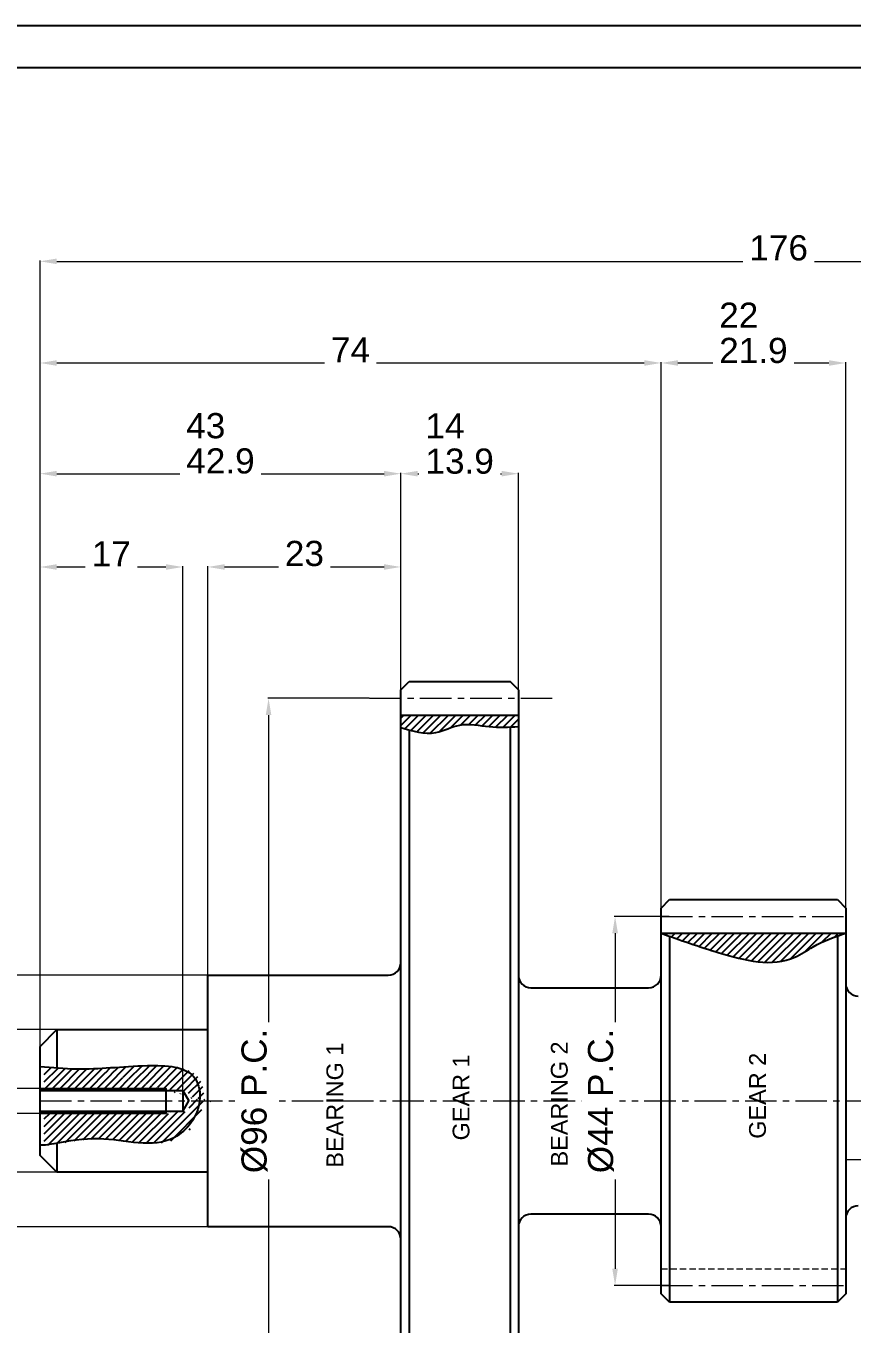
# Model space of a CAD drawing. Header units: millimetres. Extents: x -70 to 340, y -132 to 128.
# Drawn here: x -1.7 to 96.8, y -26.6 to 128.2 of the extents above; entities that cross this region are included whole.
import ezdxf

# ---------------------------------------------------------------- set-up
doc = ezdxf.new("R2010")
doc.units = ezdxf.units.MM
doc.header["$MEASUREMENT"] = 0
doc.linetypes.add('CENTER', pattern=[2, 1.25, -0.25, 0.25, -0.25])
doc.linetypes.add('HIDDEN', pattern=[0.375, 0.25, -0.125])
for name, color, linetype, lineweight in [('centerline', 1, 'CENTER', 15), ('dimension line', 3, 'Continuous', 15), ('hidden line', 4, 'HIDDEN', 15)]:
    doc.layers.add(name, color=color, linetype=linetype, lineweight=lineweight)
doc.layers.add('TEXT', color=254, linetype='Continuous')
doc.styles.get("Standard").update_dxf_attribs({"font": 'arial.ttf'})
doc.dimstyles.new('AM_ANSI$0', dxfattribs={"dimtxt": 3, "dimasz": 2, "dimexe": 0.1, "dimexo": 0.05, "dimgap": 0.06, "dimtad": 1, "dimtoh": 1, "dimdec": 3, "dimzin": 9, "dimdsep": 46, "dimtxsty": 'Standard', "dimcen": 0, "dimclrd": 256, "dimclre": 256, "dimclrt": 2, "dimadec": 0, "dimazin": 2, "dimlim": 1, "dimtm": 0.1, "dimtfac": 1, "dimtdec": 3, "dimtofl": 0, "dimtmove": 0, "dimatfit": 3, "dimfxl": 1, "dimtolj": 1, "dimtzin": 15, "dimlwd": -1, "dimlwe": -1, "dimarcsym": 1})

# ---------------------------------------------------------------- blocks, each defined once
blk = doc.blocks.new('*D6')
at = {"layer": 'Defpoints', "color": 0, "transparency": 16777216}
for p in [(20.00000000000001, 15.00000000000001), (-36.99482150539905, -15.00000000000002), (20.00000000000001, -15.00000000000001)]:
    blk.add_point(p, dxfattribs=at)
at = {"layer": 'dimension line', "transparency": 16777216}
for p, q in [((19.95000000000001, 15.00000000000001), (-37.09482150539905, 15)), ((-36.99482150539905, 13), (-36.99482150539905, -13.00000000000002)), ((19.95000000000001, -15.00000000000001), (-37.09482150539905, -15.00000000000002))]:
    blk.add_line(p, q, dxfattribs=at)
for points in [[(-37.32815483873238, 13), (-36.66148817206571, 13), (-36.99482150539905, 15)], [(-37.32815483873238, -13.00000000000002), (-36.66148817206571, -13.00000000000002), (-36.99482150539905, -15.00000000000002)]]:
    blk.add_solid(points, dxfattribs=at)
at = {"layer": 'dimension line', "transparency": 16777216, "insert": (-40.67965097333901, 9.401841090121326e-16), "char_height": 3, "attachment_point": 5, "rotation": 90, "bg_fill": 3, "box_fill_scale": 1.25, "bg_fill_color": 256, "bg_fill_true_color": 13158600, "bg_fill_transparency": 0}
blk.add_mtext('\\A1;%%C\\S30^ 29.987;', dxfattribs=at)
blk = doc.blocks.new('*D7')
at = {"layer": 'Defpoints', "color": 0, "transparency": 16777216}
for p in [(2.000000000000002, 8.500000000000004), (-24.04499672066163, -8.50000000000001), (2.000000000000004, -8.500000000000007)]:
    blk.add_point(p, dxfattribs=at)
at = {"layer": 'dimension line', "transparency": 16777216}
for p, q in [((1.950000000000002, 8.500000000000004), (-24.14499672066163, 8.5)), ((-24.04499672066163, 6.5), (-24.04499672066163, -6.500000000000011)), ((1.950000000000004, -8.500000000000007), (-24.14499672066163, -8.50000000000001))]:
    blk.add_line(p, q, dxfattribs=at)
for points in [[(-24.37833005399496, 6.5), (-23.71166338732829, 6.5), (-24.04499672066163, 8.5)], [(-24.37833005399496, -6.500000000000011), (-23.71166338732829, -6.500000000000011), (-24.04499672066163, -8.50000000000001)]]:
    blk.add_solid(points, dxfattribs=at)
at = {"layer": 'dimension line', "transparency": 16777216, "insert": (-27.70322318723734, 1.920334946758151e-15), "char_height": 3, "attachment_point": 5, "rotation": 90, "bg_fill": 3, "box_fill_scale": 1.25, "bg_fill_color": 256, "bg_fill_true_color": 13158600, "bg_fill_transparency": 0}
blk.add_mtext('\\A1;%%C\\S17^ 16.9;', dxfattribs=at)
blk = doc.blocks.new('*D8')
at = {"layer": 'Defpoints', "color": 0, "transparency": 16777216}
for p in [(2.755455298081545e-16, 1.500000000000001), (-9.39109655521771, -1.5), (0, -1.499999999999999)]:
    blk.add_point(p, dxfattribs=at)
at = {"layer": 'dimension line', "transparency": 16777216}
for p, q in [((-9.39109655521771, 3.5), (-9.391096555217711, 5.5)), ((-0.04999999999999974, 1.500000000000001), (-9.491096555217709, 1.5)), ((-0.05000000000000002, -1.499999999999999), (-9.491096555217709, -1.5)), ((-9.39109655521771, -3.500000000000001), (-9.391096555217707, -5.500000000000001))]:
    blk.add_line(p, q, dxfattribs=at)
for points in [[(-9.724429888551043, 3.5), (-9.057763221884375, 3.5), (-9.39109655521771, 1.5)], [(-9.724429888551043, -3.500000000000001), (-9.057763221884375, -3.500000000000001), (-9.39109655521771, -1.5)]]:
    blk.add_solid(points, dxfattribs=at)
at = {"layer": 'dimension line', "transparency": 16777216, "insert": (-13.86107111415367, 0.456532548052337), "char_height": 3, "attachment_point": 5, "rotation": 90, "bg_fill": 3, "box_fill_scale": 1.25, "bg_fill_color": 256, "bg_fill_true_color": 13158600, "bg_fill_transparency": 0}
blk.add_mtext('\\A1;M6-1', dxfattribs=at)
blk = doc.blocks.new('*D9')
at = {"layer": 'Defpoints', "color": 0, "transparency": 16777216}
for p in [(17, 63.65780922921135), (5.355193412897814e-16, 6.5), (17, 1.25)]:
    blk.add_point(p, dxfattribs=at)
at = {"layer": 'dimension line', "transparency": 16777216}
for p, q in [((5.385809582876497e-16, 6.55), (4.041548981226955e-15, 63.75780922921135)), ((2.000000000000004, 63.65780922921135), (15, 63.65780922921135)), ((17, 1.3), (17, 63.75780922921135))]:
    blk.add_line(p, q, dxfattribs=at)
for points in [[(2.000000000000004, 63.99114256254469), (2.000000000000004, 63.32447589587802), (4.035425747231217e-15, 63.65780922921135)], [(15, 63.99114256254469), (15, 63.32447589587802), (17, 63.65780922921135)]]:
    blk.add_solid(points, dxfattribs=at)
at = {"layer": 'dimension line', "transparency": 16777216, "insert": (8.500000000000004, 65.22394838337233), "char_height": 3, "attachment_point": 5, "bg_fill": 3, "box_fill_scale": 1.25, "bg_fill_color": 256, "bg_fill_true_color": 13158600, "bg_fill_transparency": 0}
blk.add_mtext('\\A1;17', dxfattribs=at)
blk = doc.blocks.new('*D10')
at = {"layer": 'Defpoints', "color": 0, "transparency": 16777216}
for p in [(42.99999999999999, 63.65780922921136), (42.99999999999999, 49), (20, 15)]:
    blk.add_point(p, dxfattribs=at)
at = {"layer": 'dimension line', "transparency": 16777216}
for p, q in [((20, 15.05), (20.00000000000001, 63.75780922921136)), ((22.00000000000001, 63.65780922921136), (40.99999999999999, 63.65780922921136)), ((42.99999999999999, 49.05), (42.99999999999999, 63.75780922921136))]:
    blk.add_line(p, q, dxfattribs=at)
for points in [[(22.00000000000001, 63.9911425625447), (22.00000000000001, 63.32447589587802), (20.00000000000001, 63.65780922921136)], [(40.99999999999999, 63.9911425625447), (40.99999999999999, 63.32447589587802), (42.99999999999999, 63.65780922921136)]]:
    blk.add_solid(points, dxfattribs=at)
at = {"layer": 'dimension line', "transparency": 16777216, "insert": (31.5, 65.2505513847366), "char_height": 3, "attachment_point": 5, "bg_fill": 3, "box_fill_scale": 1.25, "bg_fill_color": 256, "bg_fill_true_color": 13158600, "bg_fill_transparency": 0}
blk.add_mtext('\\A1;23', dxfattribs=at)
blk = doc.blocks.new('*D11')
at = {"layer": 'Defpoints', "color": 0, "transparency": 16777216}
for p in [(42.99999999999999, 74.78033587610622), (42.99999999999999, 49), (5.355193412897814e-16, 6.5)]:
    blk.add_point(p, dxfattribs=at)
at = {"layer": 'dimension line', "transparency": 16777216}
for p, q in [((5.385809582876497e-16, 6.55), (4.722607314054501e-15, 74.88033587610622)), ((2.000000000000005, 74.78033587610622), (40.99999999999999, 74.78033587610622)), ((42.99999999999999, 49.05), (42.99999999999999, 74.88033587610622))]:
    blk.add_line(p, q, dxfattribs=at)
for points in [[(2.000000000000005, 75.11366920943955), (2.000000000000005, 74.44700254277289), (4.716484080058764e-15, 74.78033587610622)], [(40.99999999999999, 75.11366920943955), (40.99999999999999, 74.44700254277289), (42.99999999999999, 74.78033587610622)]]:
    blk.add_solid(points, dxfattribs=at)
at = {"layer": 'dimension line', "transparency": 16777216, "insert": (21.5, 78.40479699479654), "char_height": 3, "attachment_point": 5, "bg_fill": 3, "box_fill_scale": 1.25, "bg_fill_color": 256, "bg_fill_true_color": 13158600, "bg_fill_transparency": 0}
blk.add_mtext('\\A1;\\S43^ 42.9;', dxfattribs=at)
blk = doc.blocks.new('*D12')
at = {"layer": 'Defpoints', "color": 0, "transparency": 16777216}
for p in [(57, 74.78033587610621), (42.99999999999999, 49), (57, 49)]:
    blk.add_point(p, dxfattribs=at)
at = {"layer": 'dimension line', "transparency": 16777216}
for p, q in [((42.99999999999999, 49.05), (42.99999999999999, 74.88033587610622)), ((44.99999999999999, 74.78033587610621), (55, 74.78033587610621)), ((57, 49.05), (57, 74.88033587610622))]:
    blk.add_line(p, q, dxfattribs=at)
for points in [[(44.99999999999999, 75.11366920943954), (44.99999999999999, 74.44700254277288), (42.99999999999999, 74.78033587610621)], [(55, 75.11366920943954), (55, 74.44700254277288), (57, 74.78033587610621)]]:
    blk.add_solid(points, dxfattribs=at)
at = {"layer": 'dimension line', "transparency": 16777216, "insert": (50, 78.37921718579243), "char_height": 3, "attachment_point": 5, "bg_fill": 3, "box_fill_scale": 1.25, "bg_fill_color": 256, "bg_fill_true_color": 13158600, "bg_fill_transparency": 0}
blk.add_mtext('\\A1;\\S14^ 13.9;', dxfattribs=at)
blk = doc.blocks.new('*D13')
at = {"layer": 'Defpoints', "color": 0, "transparency": 16777216}
for p in [(74, 87.97787694988045), (74, 23), (5.355193412897814e-16, 6.5)]:
    blk.add_point(p, dxfattribs=at)
at = {"layer": 'dimension line', "transparency": 16777216}
for p, q in [((5.385809582876497e-16, 6.55), (5.530723635685168e-15, 88.07787694988045)), ((2.000000000000005, 87.97787694988045), (72, 87.97787694988045)), ((74, 23.05), (74, 88.07787694988045))]:
    blk.add_line(p, q, dxfattribs=at)
for points in [[(2.000000000000005, 88.31121028321378), (2.000000000000005, 87.64454361654712), (5.524600401689431e-15, 87.97787694988045)], [(72, 88.31121028321378), (72, 87.64454361654712), (74, 87.97787694988045)]]:
    blk.add_solid(points, dxfattribs=at)
at = {"layer": 'dimension line', "transparency": 16777216, "insert": (37, 89.53787694988046), "char_height": 3, "attachment_point": 5, "bg_fill": 3, "box_fill_scale": 1.25, "bg_fill_color": 256, "bg_fill_true_color": 13158600, "bg_fill_transparency": 0}
blk.add_mtext('\\A1;74', dxfattribs=at)
blk = doc.blocks.new('*D14')
at = {"layer": 'Defpoints', "color": 0, "transparency": 16777216}
for p in [(96, 87.97787694988043), (74, 23), (96, 22.99999999999999)]:
    blk.add_point(p, dxfattribs=at)
at = {"layer": 'dimension line', "transparency": 16777216}
for p, q in [((74, 23.05), (74, 88.07787694988042)), ((76, 87.97787694988043), (94, 87.97787694988043)), ((96, 23.04999999999999), (96, 88.07787694988042))]:
    blk.add_line(p, q, dxfattribs=at)
for points in [[(76, 88.31121028321375), (76, 87.6445436165471), (74, 87.97787694988043)], [(94, 88.31121028321375), (94, 87.6445436165471), (96, 87.97787694988043)]]:
    blk.add_solid(points, dxfattribs=at)
at = {"layer": 'dimension line', "transparency": 16777216, "insert": (85, 91.57573506720648), "char_height": 3, "attachment_point": 5, "bg_fill": 3, "box_fill_scale": 1.25, "bg_fill_color": 256, "bg_fill_true_color": 13158600, "bg_fill_transparency": 0}
blk.add_mtext('\\A1;\\S22^ 21.9;', dxfattribs=at)
blk = doc.blocks.new('*D22')
at = {"layer": 'Defpoints', "color": 0, "transparency": 16777216}
for p in [(176, 100.0949796681966), (5.355193412897814e-16, 6.5), (176, 4.5)]:
    blk.add_point(p, dxfattribs=at)
at = {"layer": 'dimension line', "transparency": 16777216}
for p, q in [((5.385809582876497e-16, 6.55), (6.272682188631447e-15, 100.1949796681966)), ((2.000000000000006, 100.0949796681966), (174, 100.0949796681966)), ((176, 4.55), (176, 100.1949796681966))]:
    blk.add_line(p, q, dxfattribs=at)
for points in [[(2.000000000000006, 100.42831300153), (2.000000000000006, 99.7616463348633), (6.266558954635711e-15, 100.0949796681966)], [(174, 100.42831300153), (174, 99.7616463348633), (176, 100.0949796681966)]]:
    blk.add_solid(points, dxfattribs=at)
at = {"layer": 'dimension line', "transparency": 16777216, "insert": (88, 101.6866986313617), "char_height": 3, "attachment_point": 5, "bg_fill": 3, "box_fill_scale": 1.25, "bg_fill_color": 256, "bg_fill_true_color": 13158600, "bg_fill_transparency": 0}
blk.add_mtext('\\A1;176', dxfattribs=at)
blk = doc.blocks.new('*D23')
at = {"layer": 'Defpoints', "color": 0, "transparency": 16777216}
for p in [(39.27175656347413, 48.00000000000003), (27.23172843322643, -48.00000000000003), (39.27175656347415, -48.00000000000003)]:
    blk.add_point(p, dxfattribs=at)
at = {"layer": 'dimension line', "transparency": 16777216}
for p, q in [((39.22175656347414, 48.00000000000003), (27.1317284332264, 48.00000000000003)), ((27.2317284332264, 46.00000000000002), (27.23172843322643, -46.00000000000002)), ((39.22175656347415, -48.00000000000003), (27.13172843322642, -48.00000000000003))]:
    blk.add_line(p, q, dxfattribs=at)
for points in [[(26.89839509989307, 46.00000000000002), (27.56506176655974, 46.00000000000002), (27.2317284332264, 48.00000000000003)], [(26.89839509989309, -46.00000000000002), (27.56506176655976, -46.00000000000002), (27.23172843322643, -48.00000000000003)]]:
    blk.add_solid(points, dxfattribs=at)
at = {"layer": 'dimension line', "transparency": 16777216, "insert": (25.55610769652791, 2.052043571782748e-16), "char_height": 3, "attachment_point": 5, "rotation": 90, "bg_fill": 3, "box_fill_scale": 1.25, "bg_fill_color": 256, "bg_fill_true_color": 13158600, "bg_fill_transparency": 0}
blk.add_mtext('\\A1;%%C96 P.C.', dxfattribs=at)
blk = doc.blocks.new('*D24')
at = {"layer": 'Defpoints', "color": 0, "transparency": 16777216}
for p in [(75.0301655114661, 22.00000000000001), (68.52012454620916, -22.00000000000001), (75.0301655114661, -22.00000000000001)]:
    blk.add_point(p, dxfattribs=at)
at = {"layer": 'dimension line', "transparency": 16777216}
for p, q in [((74.9801655114661, 22.00000000000001), (68.42012454620917, 22)), ((68.52012454620916, 20), (68.52012454620916, -20.00000000000001)), ((74.9801655114661, -22.00000000000001), (68.42012454620917, -22.00000000000001))]:
    blk.add_line(p, q, dxfattribs=at)
for points in [[(68.18679121287583, 20), (68.85345787954249, 20), (68.52012454620916, 22)], [(68.18679121287583, -20.00000000000001), (68.85345787954249, -20.00000000000001), (68.52012454620916, -22.00000000000001)]]:
    blk.add_solid(points, dxfattribs=at)
at = {"layer": 'dimension line', "transparency": 16777216, "insert": (66.84450380951064, -2.175401159695888e-14), "char_height": 3, "attachment_point": 5, "rotation": 90, "bg_fill": 3, "box_fill_scale": 1.25, "bg_fill_color": 256, "bg_fill_true_color": 13158600, "bg_fill_transparency": 0}
blk.add_mtext('\\A1;%%C44 P.C.', dxfattribs=at)

msp = doc.modelspace()

# ---------------------------------------------------------------- hatches: boundary and pattern name
h = msp.add_hatch()
h.set_pattern_fill('ANSI31', color=256, scale=5)
h.set_pattern_definition([(45, (0, 0), (-0.4419417382415922, 0.4419417382415922), [])])
h.paths.add_polyline_path([(245.9683062063086, 6.500000000000005, 0.3475404855923587), (239.6437508859719, 1.5), (242.9683062063087, 1.499999999999999), (242.9683062063087, 4.440892098500626e-16), (245.9683062063086, 4.440892098500626e-16)])
h.paths.add_polyline_path([(245.9683062063086, 6.500000000000006), (245.9683062063086, 0), (252.4683062063086, 0, 0.4142135623730948)])
h.paths.add_polyline_path([(252.4683062063086, 0), (245.9683062063086, 4.440892098500626e-16), (245.9683062063086, -6.5, 0.4142135623730945)])
h.paths.add_polyline_path([(245.9683062063086, 4.440892098500626e-16), (242.9683062063087, 4.440892098500626e-16), (242.9683062063087, -1.499999999999999), (239.6437508859719, -1.5, 0.3475404855923585), (245.9683062063086, -6.5)])
edge = h.paths.add_edge_path()
edge.add_arc((142.5219064444273, -47.48993030627281), 5.000000000000001, 230.2200756226863, 270, ccw=False)
edge.add_spline(control_points=[(139.3227041213007, -51.33246911488762), (139.5151206692944, -52.88406766749641), (139.7938533654112, -55.31068933643664), (140.0290488751381, -59.79269618443951), (139.7177111466385, -65.28124010658082), (144.4400469896771, -67.25558608507866), (146.5644966879394, -69.03029567684659), (147.4513552047389, -69.23809775895022), (147.5219064444273, -69.251748562394)], knot_values=[0.7155721602216436, 0.7155721602216436, 0.7155721602216436, 0.7155721602216436, 3.047095207843285, 4.371911891966265, 7.594302705643922, 10.04602342111191, 11.40208026999578, 11.51838481402565, 11.51838481402565, 11.51838481402565, 11.51838481402565], degree=3, periodic=0)
edge.add_line((147.5219064444273, -69.25174856239401), (147.5219064444273, -65.37668165222092))
edge.add_line((147.5219064444273, -65.37668165222092), (142.5219064444273, -62.48993030627281))
edge.add_line((142.5219064444273, -62.48993030627281), (142.5219064444273, -52.48993030627281))
edge = h.paths.add_edge_path()
edge.add_spline(control_points=[(147.5219064444273, -69.251748562394), (149.4169314872396, -69.6184127697811), (153.6670374511904, -66.54893288776925), (155.6848308659343, -60.20339513070441), (156.3680436998016, -55.39138775636193), (156.3686405990421, -52.4899303062728)], knot_values=[11.51838481402565, 11.51838481402565, 11.51838481402565, 11.51838481402565, 14.64235576766462, 17.41060885289505, 21.76270970840412, 21.76270970840413, 21.76270970840413, 21.76270970840413], degree=3, periodic=0)
edge.add_line((156.3686405990421, -52.48993030627281), (152.5219064444273, -52.48993030627281))
edge.add_line((152.5219064444273, -52.48993030627281), (152.5219064444273, -62.48993030627281))
edge.add_line((152.5219064444273, -62.48993030627281), (147.5219064444273, -65.37668165222092))
edge.add_line((147.5219064444273, -65.37668165222092), (147.5219064444273, -69.251748562394))
edge = h.paths.add_edge_path()
edge.add_line((57, 46), (42.99999999999999, 46))
edge.add_line((42.99999999999999, 46), (42.99999999999999, 44.51560347571046))
edge.add_spline(control_points=[(42.99999999999999, 44.51560347571046), (43.33359767079685, 44.41411359609182), (43.66719534159371, 44.31262371647318), (43.99999999999999, 44.22029871870833)], knot_values=[0, 0, 0, 0, 0.996958463356583, 0.996958463356583, 0.996958463356583, 0.996958463356583], degree=3, periodic=0)
edge.add_spline(control_points=[(43.99999999999999, 44.22029871870833), (45.06733116433375, 43.92420506475119), (47.12568784142289, 43.53197785877864), (50.14286475105024, 45.26132253378449), (53.19138553290718, 44.54535910617972), (55.18070260883009, 44.55783843542405), (55.99999999999926, 44.58704827051672)], knot_values=[0.996958463356583, 0.996958463356583, 0.996958463356583, 0.996958463356583, 4.194284013372664, 7.210509558222236, 10.71686199003896, 13.18122556562707, 13.18122556562707, 13.18122556562707, 13.18122556562707], degree=3, periodic=0)
edge.add_spline(control_points=[(55.99999999999926, 44.58704827051672), (56.33352963399649, 44.59893936856315), (56.66676481699825, 44.61481763890094), (57, 44.63069590923874)], knot_values=[13.18122556562707, 13.18122556562707, 13.18122556562707, 13.18122556562707, 14.18444892537568, 14.18444892537568, 14.18444892537568, 14.18444892537568], degree=3, periodic=0)
edge.add_line((57, 44.63069590923874), (57, 46))
edge = h.paths.add_edge_path()
edge.add_spline(control_points=[(75.00000000000001, 19.64338416350877), (76.90675348606236, 18.96500906633607), (81.64944902726653, 17.31143117439018), (88.18244576431216, 15.6759649135433), (92.26687223812712, 18.59476509065663), (94.01688610786374, 19.29378815627571), (94.99999999999999, 19.64816515055431)], knot_values=[1.086078074888497, 1.086078074888497, 1.086078074888497, 1.086078074888497, 7.290641292689199, 16.34854781419759, 18.87058955297793, 22.00053930133523, 22.00053930133523, 22.00053930133523, 22.00053930133523], degree=3, periodic=0)
edge.add_spline(control_points=[(94.99999999999999, 19.64816515055431), (95.33226764665163, 19.76793561749438), (95.66613382332582, 19.88396780874719), (96, 20)], knot_values=[22.00053930133523, 22.00053930133523, 22.00053930133523, 22.00053930133523, 23.05838320461356, 23.05838320461356, 23.05838320461356, 23.05838320461356], degree=3, periodic=0)
edge.add_line((96, 20), (74, 20))
edge.add_spline(control_points=[(74, 20), (74.33311612093111, 19.88106518294835), (74.66623224186223, 19.7621303658967), (75.00000000000001, 19.64338416350877)], knot_values=[0, 0, 0, 0, 1.086078074888497, 1.086078074888497, 1.086078074888497, 1.086078074888497], degree=3, periodic=0)
edge = h.paths.add_edge_path()
edge.add_spline(control_points=[(2.499999999996354, -5.042774352527358), (4.157730576950438, -4.743655382495016), (8.72640055246754, -3.97563770447278), (15.88353032283762, -6.407337157828302), (19.31273468648466, -1.869118660040008), (19.5226598816469, 6.389222484415313e-12)], knot_values=[21.42104531036656, 21.42104531036656, 21.42104531036656, 21.42104531036656, 26.47767990840488, 35.4586096600738, 40.76318663894233, 40.7631866389514, 40.7631866389514, 40.7631866389514], degree=3, periodic=0)
edge.add_line((19.52265988164618, 0), (18.22168783648703, 0))
edge.add_line((18.22168783648703, 0), (17.5, -1.25))
edge.add_line((17.5, -1.25), (15.5, -1.25))
edge.add_line((15.5, -1.25), (15.5, -1.5))
edge.add_line((15.5, -1.5), (0.5, -1.499999999999998))
edge.add_line((0.5, -1.499999999999998), (0.5, -5.285298241211034))
edge.add_spline(control_points=[(0.5099687108098578, -5.285014718336754), (0.7211985153219106, -5.279662954040771), (1.267342006496892, -5.265825743693938), (1.927840750734239, -5.146418047701653), (2.378610119820775, -5.064677800792868), (2.499999999996354, -5.042774352527358)], knot_values=[40.76318663895138, 40.76318663895138, 40.76318663895138, 40.76318663895138, 41.39640218058759, 42.40039189686622, 42.77067177013453, 42.77067177013453, 42.77067177013453, 42.77067177013453], degree=3, periodic=0)
edge = h.paths.add_edge_path()
edge.add_spline(control_points=[(19.52265988164725, 9.58388243178724e-12), (19.63002806471922, 0.9559780298110179), (19.08874376358828, 4.137819691058667), (11.93485300881882, 4.372126806446959), (6.871974072220781, 3.679003085053608), (3.282748739161879, 3.882937713591547), (2.499999999998811, 3.941048771216661)], knot_values=[1.986461255477774, 1.986461255486841, 1.986461255486841, 1.986461255486841, 4.699536223702456, 10.58378270161877, 19.07757099518206, 21.42104531037562, 21.42104531037562, 21.42104531037562, 21.42104531037562], degree=3, periodic=0)
edge.add_spline(control_points=[(2.499999999998811, 3.941048771216661), (1.836497936826812, 3.990306987421002), (1.168248968413407, 4.049632962204822), (0.5000000000000003, 4.108958936988643)], knot_values=[0, 0, 0, 0, 1.986461255477776, 1.986461255477776, 1.986461255477776, 1.986461255477776], degree=3, periodic=0)
edge.add_line((0.5, 4.108958936988642), (0.5000000000000009, 1.5))
edge.add_line((0.5000000000000009, 1.5), (15.5, 1.5))
edge.add_line((15.5, 1.5), (15.5, 1.25))
edge.add_line((15.5, 1.25), (17.5, 1.25))
edge.add_line((17.5, 1.25), (18.22168783648704, 0))
edge.add_line((18.22168783648704, 0), (19.52265988164646, 0))
edge = h.paths.add_edge_path()
edge.add_spline(control_points=[(123.0000000000082, 1.619090871937821), (123.9475125214126, 1.43575876825053), (126.0725655033824, 2.970498709254559), (127.0814622107535, 6.143267587784203), (127.4230686276872, 8.54927127495544), (127.4233670773074, 9.999999999999996)], knot_values=[11.51838481403463, 11.51838481403463, 11.51838481403463, 11.51838481403463, 14.64235576766462, 17.41060885289505, 21.76270970840412, 21.76270970840412, 21.76270970840412, 21.76270970840412], degree=3, periodic=0)
edge.add_line((127.4233670773074, 9.999999999999998), (125.5, 10))
edge.add_line((125.5, 10), (125.5, 5))
edge.add_line((125.5, 5), (123, 3.556624327025942))
edge.add_line((123, 3.556624327025942), (123, 1.619090871938837))
edge = h.paths.add_edge_path()
edge.add_arc((120.5, 12.49999999999992), 2.499999999999921, 230.2200531527232, 270.0000000000007)
edge.add_line((120.5, 9.999999999999996), (120.5, 5.000000000000001))
edge.add_line((120.5, 5.000000000000001), (123, 3.556624327025941))
edge.add_line((123, 3.556624327025941), (123, 1.619090871940086))
edge.add_line((123, 1.619090871940086), (122.9591730429881, 1.627635518316122))
edge.add_line((122.9591730429881, 1.627635518316122), (122.918580068982, 1.637437508113571))
edge.add_line((122.918580068982, 1.637437508113571), (122.8782317609013, 1.6485124408018))
edge.add_line((122.8782317609013, 1.6485124408018), (122.8381276622404, 1.660847015677292))
edge.add_line((122.8381276622404, 1.660847015677292), (122.7982534086993, 1.674391849566597))
edge.add_line((122.7982534086993, 1.674391849566597), (122.7585937610136, 1.689095289282381))
edge.add_line((122.7585937610136, 1.689095289282381), (122.7191334799187, 1.704905681637309))
edge.add_line((122.7191334799187, 1.704905681637309), (122.6798573261501, 1.721771373444047))
edge.add_line((122.6798573261501, 1.721771373444047), (122.6407500604433, 1.739640711515259))
edge.add_line((122.6407500604433, 1.739640711515259), (122.6017964435338, 1.758462042663611))
edge.add_line((122.6017964435338, 1.758462042663611), (122.562981236157, 1.778183713701766))
edge.add_line((122.562981236157, 1.778183713701766), (122.5242891990485, 1.798754071442391))
edge.add_line((122.5242891990485, 1.798754071442391), (122.4857050929437, 1.820121462698151))
edge.add_line((122.4857050929437, 1.820121462698151), (122.4472136785781, 1.84223423428171))
edge.add_line((122.4472136785781, 1.84223423428171), (122.4087997166872, 1.865040733005734))
edge.add_line((122.4087997166872, 1.865040733005734), (122.3704479680065, 1.888489305682888))
edge.add_line((122.3704479680065, 1.888489305682888), (122.3321431932714, 1.912528299125837))
edge.add_line((122.3321431932714, 1.912528299125837), (122.2938701532175, 1.937106060147245))
edge.add_line((122.2938701532175, 1.937106060147245), (122.2556136085801, 1.962170935559777))
edge.add_line((122.2556136085801, 1.962170935559777), (122.2173583200949, 1.9876712721761))
edge.add_line((122.2173583200949, 1.9876712721761), (122.1790890484973, 2.013555416808878))
edge.add_line((122.1790890484973, 2.013555416808878), (122.1407905545227, 2.039771716270776))
edge.add_line((122.1407905545227, 2.039771716270776), (122.1024475989067, 2.06626851737446))
edge.add_line((122.1024475989067, 2.06626851737446), (122.0640449423847, 2.092994166932593))
edge.add_line((122.0640449423847, 2.092994166932593), (122.0255673456923, 2.119897011757842))
edge.add_line((122.0255673456923, 2.119897011757842), (121.9869995695648, 2.14692539866287))
edge.add_line((121.9869995695648, 2.14692539866287), (121.9483263747378, 2.174027674460344))
edge.add_line((121.9483263747378, 2.174027674460344), (121.9095325219468, 2.201152185962928))
edge.add_line((121.9095325219468, 2.201152185962928), (121.8706027719272, 2.22824727998329))
edge.add_line((121.8706027719272, 2.22824727998329), (121.8315218854146, 2.255261303334089))
edge.add_line((121.8315218854146, 2.255261303334089), (121.7922746231444, 2.282142602827995))
edge.add_line((121.7922746231444, 2.282142602827995), (121.7528457458521, 2.308839525277672))
edge.add_line((121.7528457458521, 2.308839525277672), (121.7132201306792, 2.335300651407165))
edge.add_line((121.7132201306792, 2.335300651407165), (121.6733936654709, 2.361496687312221))
edge.add_line((121.6733936654709, 2.361496687312221), (121.6333821410426, 2.387438332956799))
edge.add_line((121.6333821410426, 2.387438332956799), (121.5932034409025, 2.413140493449786))
edge.add_line((121.5932034409025, 2.413140493449786), (121.5528754485586, 2.438618073900067))
edge.add_line((121.5528754485586, 2.438618073900067), (121.5124160475193, 2.463885979416532))
edge.add_line((121.5124160475193, 2.463885979416532), (121.4718431212927, 2.488959115108069))
edge.add_line((121.4718431212927, 2.488959115108069), (121.4311745533869, 2.513852386083564))
edge.add_line((121.4311745533869, 2.513852386083564), (121.3904282273101, 2.538580697451907))
edge.add_line((121.3904282273101, 2.538580697451907), (121.3496220265705, 2.563158954321985))
edge.add_line((121.3496220265705, 2.563158954321985), (121.3087738346763, 2.587602061802684))
edge.add_line((121.3087738346763, 2.587602061802684), (121.2679015351357, 2.611924925002894))
edge.add_line((121.2679015351357, 2.611924925002894), (121.2270230114567, 2.636142449031501))
edge.add_line((121.2270230114567, 2.636142449031501), (121.1861561471476, 2.660269538997394))
edge.add_line((121.1861561471476, 2.660269538997394), (121.1453188257166, 2.68432110000946))
edge.add_line((121.1453188257166, 2.68432110000946), (121.1045289306718, 2.708312037176587))
edge.add_line((121.1045289306718, 2.708312037176587), (121.0638043455214, 2.732257255607664))
edge.add_line((121.0638043455214, 2.732257255607664), (121.0231629537735, 2.756171660411575))
edge.add_line((121.0231629537735, 2.756171660411575), (120.9826226389364, 2.780070156697212))
edge.add_line((120.9826226389364, 2.780070156697212), (120.9422012845182, 2.803967649573459))
edge.add_line((120.9422012845182, 2.803967649573459), (120.9019167740271, 2.827879044149206))
edge.add_line((120.9019167740271, 2.827879044149206), (120.8617869909713, 2.851819245533342))
edge.add_line((120.8617869909713, 2.851819245533342), (120.8218298188589, 2.875803158834753))
edge.add_line((120.8218298188589, 2.875803158834753), (120.7820631411981, 2.899845689162325))
edge.add_line((120.7820631411981, 2.899845689162325), (120.742504841497, 2.923961741624948))
edge.add_line((120.742504841497, 2.923961741624948), (120.7031728032639, 2.94816622133151))
edge.add_line((120.7031728032639, 2.94816622133151), (120.6640849100069, 2.972474033390897))
edge.add_line((120.6640849100069, 2.972474033390897), (120.6252590452343, 2.996900082911998))
edge.add_line((120.6252590452343, 2.996900082911998), (120.586713092454, 3.021459275003703))
edge.add_line((120.586713092454, 3.021459275003703), (120.5484649351744, 3.046166514774893))
edge.add_line((120.5484649351744, 3.046166514774893), (120.5105324569036, 3.071036707334462))
edge.add_line((120.5105324569036, 3.071036707334462), (120.4729335411498, 3.096084757791296))
edge.add_line((120.4729335411498, 3.096084757791296), (120.4356860714212, 3.121325571254281))
edge.add_line((120.4356860714212, 3.121325571254281), (120.3988079312258, 3.146774052832306))
edge.add_line((120.3988079312258, 3.146774052832306), (120.362317004072, 3.172445107634259))
edge.add_line((120.362317004072, 3.172445107634259), (120.3262311734678, 3.19835364076903))
edge.add_line((120.3262311734678, 3.19835364076903), (120.2905683229214, 3.224514557345501))
edge.add_line((120.2905683229214, 3.224514557345501), (120.2553463359411, 3.250942762472565))
edge.add_line((120.2553463359411, 3.250942762472565), (120.2205830960349, 3.277653161259106))
edge.add_line((120.2205830960349, 3.277653161259106), (120.1862964867111, 3.304660658814015))
edge.add_line((120.1862964867111, 3.304660658814015), (120.1525043914778, 3.331980160246177))
edge.add_line((120.1525043914778, 3.331980160246177), (120.1192246938432, 3.359626570664482))
edge.add_line((120.1192246938432, 3.359626570664482), (120.0864752773155, 3.387614795177816))
edge.add_line((120.0864752773155, 3.387614795177816), (120.0542740254028, 3.415959738895067))
edge.add_line((120.0542740254028, 3.415959738895067), (120.0226388216133, 3.444676306925124))
edge.add_line((120.0226388216133, 3.444676306925124), (119.9915875494553, 3.473779404376873))
edge.add_line((119.9915875494553, 3.473779404376873), (119.9611380924367, 3.503283936359203))
edge.add_line((119.9611380924367, 3.503283936359203), (119.9313083340659, 3.533204807981001))
edge.add_line((119.9313083340659, 3.533204807981001), (119.902116157851, 3.563556924351155))
edge.add_line((119.902116157851, 3.563556924351155), (119.8735794473002, 3.594355190578553))
edge.add_line((119.8735794473002, 3.594355190578553), (119.8457160859216, 3.625614511772082))
edge.add_line((119.8457160859216, 3.625614511772082), (119.8185439572235, 3.65734979304063))
edge.add_line((119.8185439572235, 3.65734979304063), (119.7920809447139, 3.689575939493086))
edge.add_line((119.7920809447139, 3.689575939493086), (119.7663449319011, 3.722307856238335))
edge.add_line((119.7663449319011, 3.722307856238335), (119.7413538022932, 3.755560448385267))
edge.add_line((119.7413538022932, 3.755560448385267), (119.7171230075344, 3.789346606165999))
edge.add_line((119.7171230075344, 3.789346606165999), (119.6936491925786, 3.823663637870581))
edge.add_line((119.6936491925786, 3.823663637870581), (119.670920235514, 3.858501588161622))
edge.add_line((119.670920235514, 3.858501588161622), (119.6489239653017, 3.893850460998389))
edge.add_line((119.6489239653017, 3.893850460998389), (119.6276482109028, 3.92970026034015))
edge.add_line((119.6276482109028, 3.92970026034015), (119.6070808012786, 3.96604099014617))
edge.add_line((119.6070808012786, 3.96604099014617), (119.58720956539, 4.002862654375718))
edge.add_line((119.58720956539, 4.002862654375718), (119.5680223321984, 4.040155256988064))
edge.add_line((119.5680223321984, 4.040155256988064), (119.5495069306648, 4.077908801942471))
edge.add_line((119.5495069306648, 4.077908801942471), (119.5316511897503, 4.116113293198207))
edge.add_line((119.5316511897503, 4.116113293198207), (119.5144429384161, 4.154758734714544))
edge.add_line((119.5144429384161, 4.154758734714544), (119.4978700056234, 4.193835130450742))
edge.add_line((119.4978700056234, 4.193835130450742), (119.4819202203332, 4.233332484366074))
edge.add_line((119.4819202203332, 4.233332484366074), (119.4665814115068, 4.273240800419806))
edge.add_line((119.4665814115068, 4.273240800419806), (119.4518414081053, 4.313550082571205))
edge.add_line((119.4518414081053, 4.313550082571205), (119.4376880390897, 4.354250334779539))
edge.add_line((119.4376880390897, 4.354250334779539), (119.4241091334213, 4.395331561004072))
edge.add_line((119.4241091334213, 4.395331561004072), (119.4110925200612, 4.436783765204078))
edge.add_line((119.4110925200612, 4.436783765204078), (119.3986260279705, 4.478596951338819))
edge.add_line((119.3986260279705, 4.478596951338819), (119.3866974861104, 4.520761123367564))
edge.add_line((119.3866974861104, 4.520761123367564), (119.375294723442, 4.56326628524958))
edge.add_line((119.375294723442, 4.56326628524958), (119.3644055689264, 4.606102440944135))
edge.add_line((119.3644055689264, 4.606102440944135), (119.3540178515248, 4.649259594410497))
edge.add_line((119.3540178515248, 4.649259594410497), (119.3441194001984, 4.692727749607931))
edge.add_line((119.3441194001984, 4.692727749607931), (119.3346980439083, 4.736496910495708))
edge.add_line((119.3346980439083, 4.736496910495708), (119.3257416116155, 4.780557081033091))
edge.add_line((119.3257416116155, 4.780557081033091), (119.3172379322814, 4.824898265179351))
edge.add_line((119.3172379322814, 4.824898265179351), (119.3091748348669, 4.869510466893754))
edge.add_line((119.3091748348669, 4.869510466893754), (119.3015401483332, 4.914383690135566))
edge.add_line((119.3015401483332, 4.914383690135566), (119.2943217016416, 4.959507938864059))
edge.add_line((119.2943217016416, 4.959507938864059), (119.287507323753, 5.004873217038495))
edge.add_line((119.287507323753, 5.004873217038495), (119.2810848436287, 5.050469528618143))
edge.add_line((119.2810848436287, 5.050469528618143), (119.2750420902299, 5.096286877562273))
edge.add_line((119.2750420902299, 5.096286877562273), (119.2693668925176, 5.142315267830149))
edge.add_line((119.2693668925176, 5.142315267830149), (119.2640470794529, 5.188544703381039))
edge.add_line((119.2640470794529, 5.188544703381039), (119.2590704799971, 5.234965188174213))
edge.add_line((119.2590704799971, 5.234965188174213), (119.2544249231112, 5.281566726168936))
edge.add_line((119.2544249231112, 5.281566726168936), (119.2500982377565, 5.328339321324475))
edge.add_line((119.2500982377565, 5.328339321324475), (119.246078252894, 5.375272977600099))
edge.add_line((119.246078252894, 5.375272977600099), (119.2423527974849, 5.422357698955076))
edge.add_line((119.2423527974849, 5.422357698955076), (119.2389097004903, 5.46958348934867))
edge.add_line((119.2389097004903, 5.46958348934867), (119.2357367908714, 5.516940352740151))
edge.add_line((119.2357367908714, 5.516940352740151), (119.2328218975893, 5.564418293088785))
edge.add_line((119.2328218975893, 5.564418293088785), (119.2301528496052, 5.612007314353843))
edge.add_line((119.2301528496052, 5.612007314353843), (119.2277174758802, 5.659697420494586))
edge.add_line((119.2277174758802, 5.659697420494586), (119.2255036053754, 5.707478615470287))
edge.add_line((119.2255036053754, 5.707478615470287), (119.223499067052, 5.755340903240211))
edge.add_line((119.223499067052, 5.755340903240211), (119.2216916898711, 5.803274287763625))
edge.add_line((119.2216916898711, 5.803274287763625), (119.2200693027939, 5.851268772999799))
edge.add_line((119.2200693027939, 5.851268772999799), (119.2186197347814, 5.899314362907996))
edge.add_line((119.2186197347814, 5.899314362907996), (119.217330814795, 5.947401061447488))
edge.add_line((119.217330814795, 5.947401061447488), (119.2161903717955, 5.995518872577539))
edge.add_line((119.2161903717955, 5.995518872577539), (119.2151862347444, 6.043657800257421))
edge.add_line((119.2151862347444, 6.043657800257421), (119.2143062326025, 6.091807848446393))
edge.add_line((119.2143062326025, 6.091807848446393), (119.2135381943312, 6.13995902110373))
edge.add_line((119.2135381943312, 6.13995902110373), (119.2128699488916, 6.188101322188697))
edge.add_line((119.2128699488916, 6.188101322188697), (119.2122893252447, 6.23622475566056))
edge.add_line((119.2122893252447, 6.23622475566056), (119.2117841523518, 6.284319325478588))
edge.add_line((119.2117841523518, 6.284319325478588), (119.2113422591739, 6.332375035602048))
edge.add_line((119.2113422591739, 6.332375035602048), (119.2109514746723, 6.380381889990208))
edge.add_line((119.2109514746723, 6.380381889990208), (119.210599627808, 6.428329892602335))
edge.add_line((119.210599627808, 6.428329892602335), (119.2102745475421, 6.476209047397695))
edge.add_line((119.2102745475421, 6.476209047397695), (119.209964062836, 6.524009358335556))
edge.add_line((119.209964062836, 6.524009358335556), (119.2096560026506, 6.571720829375186))
edge.add_line((119.2096560026506, 6.571720829375186), (119.2093381959471, 6.619333464475854))
edge.add_line((119.2093381959471, 6.619333464475854), (119.2089984716867, 6.666837267596824))
edge.add_line((119.2089984716867, 6.666837267596824), (119.2086246588305, 6.714222242697365))
edge.add_line((119.2086246588305, 6.714222242697365), (119.2082045863396, 6.761478393736746))
edge.add_line((119.2082045863396, 6.761478393736746), (119.2077260831752, 6.808595724674231))
edge.add_line((119.2077260831752, 6.808595724674231), (119.2071769782984, 6.855564239469089))
edge.add_line((119.2071769782984, 6.855564239469089), (119.2065451006704, 6.902373942080589))
edge.add_line((119.2065451006704, 6.902373942080589), (119.2058182896705, 6.949014849478522))
edge.add_line((119.2058182896705, 6.949014849478522), (119.2049878860713, 6.99548135125959))
edge.add_line((119.2049878860713, 6.99548135125959), (119.2040538001828, 7.041778538872181))
edge.add_line((119.2040538001828, 7.041778538872181), (119.2030172291087, 7.087913110744587))
edge.add_line((119.2030172291087, 7.087913110744587), (119.2018793699528, 7.133891765305099))
edge.add_line((119.2018793699528, 7.133891765305099), (119.2006414198188, 7.179721200982007))
edge.add_line((119.2006414198188, 7.179721200982007), (119.1993045758103, 7.225408116203602))
edge.add_line((119.1993045758103, 7.225408116203602), (119.1978700350311, 7.270959209398176))
edge.add_line((119.1978700350311, 7.270959209398176), (119.196338994585, 7.316381178994016))
edge.add_line((119.196338994585, 7.316381178994016), (119.1947126515755, 7.361680723419418))
edge.add_line((119.1947126515755, 7.361680723419418), (119.1929922031065, 7.406864541102671))
edge.add_line((119.1929922031065, 7.406864541102671), (119.1911788462816, 7.451939330472062))
edge.add_line((119.1911788462816, 7.451939330472062), (119.1892737782046, 7.496911789955885))
edge.add_line((119.1892737782046, 7.496911789955885), (119.1872781959792, 7.541788617982431))
edge.add_line((119.1872781959792, 7.541788617982431), (119.185193296709, 7.58657651297999))
edge.add_line((119.185193296709, 7.58657651297999), (119.1830202774978, 7.631282173376853))
edge.add_line((119.1830202774978, 7.631282173376853), (119.1807603354493, 7.675912297601307))
edge.add_line((119.1807603354493, 7.675912297601307), (119.1784146676673, 7.720473584081651))
edge.add_line((119.1784146676673, 7.720473584081651), (119.1759844712553, 7.764972731246167))
edge.add_line((119.1759844712553, 7.764972731246167), (119.1734709433172, 7.809416437523153))
edge.add_line((119.1734709433172, 7.809416437523153), (119.1708752809567, 7.853811401340892))
edge.add_line((119.1708752809567, 7.853811401340892), (119.1681986812774, 7.89816432112768))
edge.add_line((119.1681986812774, 7.89816432112768), (119.165442341383, 7.942481895311807))
edge.add_line((119.165442341383, 7.942481895311807), (119.1626074583774, 7.986770822321564))
edge.add_line((119.1626074583774, 7.986770822321564), (119.1596952293642, 8.03103780058524))
edge.add_line((119.1596952293642, 8.03103780058524), (119.1567068514471, 8.075289528531128))
edge.add_line((119.1567068514471, 8.075289528531128), (119.1536435217298, 8.119532704587517))
edge.add_line((119.1536435217298, 8.119532704587517), (119.150506437316, 8.163774027182697))
edge.add_line((119.150506437316, 8.163774027182697), (119.1472967953095, 8.208020194744961))
edge.add_line((119.1472967953095, 8.208020194744961), (119.144015792814, 8.252277905702599))
edge.add_line((119.144015792814, 8.252277905702599), (119.1406646164911, 8.29655341837142))
edge.add_line((119.1406646164911, 8.29655341837142), (119.1372443533497, 8.340848790842692))
edge.add_line((119.1372443533497, 8.340848790842692), (119.1337560351172, 8.385163751184455))
edge.add_line((119.1337560351172, 8.385163751184455), (119.1302006929313, 8.429498002610801))
edge.add_line((119.1302006929313, 8.429498002610801), (119.1265793579297, 8.47385124833581))
edge.add_line((119.1265793579297, 8.47385124833581), (119.1228930612503, 8.518223191573567))
edge.add_line((119.1228930612503, 8.518223191573567), (119.1191428340307, 8.562613535538155))
edge.add_line((119.1191428340307, 8.562613535538155), (119.1153297074086, 8.607021983443657))
edge.add_line((119.1153297074086, 8.607021983443657), (119.1114547125219, 8.651448238504155))
edge.add_line((119.1114547125219, 8.651448238504155), (119.1075188805083, 8.695892003933734))
edge.add_line((119.1075188805083, 8.695892003933734), (119.1035232425055, 8.740352982946478))
edge.add_line((119.1035232425055, 8.740352982946478), (119.0994688296513, 8.78483087875647))
edge.add_line((119.0994688296513, 8.78483087875647), (119.0953566730833, 8.82932539457779))
edge.add_line((119.0953566730833, 8.82932539457779), (119.0911878039395, 8.873836233624527))
edge.add_line((119.0911878039395, 8.873836233624527), (119.0869632533574, 8.918363099110762))
edge.add_line((119.0869632533574, 8.918363099110762), (119.0826840524749, 8.962905694250576))
edge.add_line((119.0826840524749, 8.962905694250576), (119.0783512324296, 9.007463722258054))
edge.add_line((119.0783512324296, 9.007463722258054), (119.0739658243594, 9.05203688634728))
edge.add_line((119.0739658243594, 9.05203688634728), (119.069528859402, 9.096624889732338))
edge.add_line((119.069528859402, 9.096624889732338), (119.0650413686951, 9.14122743562731))
edge.add_line((119.0650413686951, 9.14122743562731), (119.0605043833764, 9.185844227246282))
edge.add_line((119.0605043833764, 9.185844227246282), (119.0559189345837, 9.230474967803334))
edge.add_line((119.0559189345837, 9.230474967803334), (119.0512860534549, 9.27511936051255))
edge.add_line((119.0512860534549, 9.27511936051255), (119.0466067711275, 9.319777108588013))
edge.add_line((119.0466067711275, 9.319777108588013), (119.0418821187393, 9.364447915243808))
edge.add_line((119.0418821187393, 9.364447915243808), (119.0371131274282, 9.409131483694019))
edge.add_line((119.0371131274282, 9.409131483694019), (119.0323008283317, 9.453827517152726))
edge.add_line((119.0323008283317, 9.453827517152726), (119.0274462525878, 9.498535718834017))
edge.add_line((119.0274462525878, 9.498535718834017), (119.0225504313341, 9.543255791951973))
edge.add_line((119.0225504313341, 9.543255791951973), (119.0176143957083, 9.587987439720678))
edge.add_line((119.0176143957083, 9.587987439720678), (119.0126391768483, 9.63273036535421))
edge.add_line((119.0126391768483, 9.63273036535421), (119.0076258058916, 9.677484272066662))
edge.add_line((119.0076258058916, 9.677484272066662), (119.0025753139763, 9.722248863072107))
edge.add_line((119.0025753139763, 9.722248863072107), (118.9974887322398, 9.767023841584638))
edge.add_line((118.9974887322398, 9.767023841584638), (118.99236709182, 9.811808910818334))
edge.add_line((118.99236709182, 9.811808910818334), (118.9872114238547, 9.856603773987278))
edge.add_line((118.9872114238547, 9.856603773987278), (118.9820227594815, 9.901408134305552))
edge.add_line((118.9820227594815, 9.901408134305552), (118.9768021298383, 9.946221694987244))
edge.add_line((118.9768021298383, 9.946221694987244), (118.9715505660627, 9.991044159246433))
edge.add_line((118.9715505660627, 9.991044159246433), (118.9662690992926, 10.0358752302972))
edge.add_line((118.9662690992926, 10.0358752302972), (118.9609587606655, 10.08071461135364))
edge.add_line((118.9609587606655, 10.08071461135364), (118.9556205813195, 10.12556200562983))
edge.add_line((118.9556205813195, 10.12556200562983), (118.950255592392, 10.17041711633984))
edge.add_line((118.950255592392, 10.17041711633984), (118.9448648250209, 10.21527964669778))
edge.add_line((118.9448648250209, 10.21527964669778), (118.9394493103439, 10.26014929991771))
edge.add_line((118.9394493103439, 10.26014929991771), (118.9340100794989, 10.30502577921373))
edge.add_line((118.9340100794989, 10.30502577921373), (118.9285481636234, 10.34990878779991))
edge.add_line((118.9285481636234, 10.34990878779991), (118.9230645938554, 10.39479802889034))
edge.add_line((118.9230645938554, 10.39479802889034), (118.9175604013324, 10.4396932056991))
edge.add_line((118.9175604013324, 10.4396932056991), (118.9120366171923, 10.48459402144028))
edge.add_line((118.9120366171923, 10.48459402144028), (118.9064942725728, 10.52950017932796))
edge.add_line((118.9064942725728, 10.52950017932796), (118.9009343986116, 10.57441138257621))
edge.add_line((118.9009343986116, 10.57441138257621), (118.9003980849633, 10.57873122301672))

# ---------------------------------------------------------------- linework, layer by layer
for p, q in [((42.99999999999999, 49), (43.99999999999999, 50)), ((43.99999999999999, 50), (56, 50)), ((57, 49), (56, 50)), ((42.99999999999999, -49), (42.99999999999999, 49)), ((57, 49), (57, -49)), ((43.99999999999999, 44.22029871870831), (43.99999999999999, -50)), ((56, 44.58704827050667), (56, -50)), ((74, 23), (75, 24)), ((75, 24), (95, 23.99999999999999)), ((95, 23.99999999999999), (96, 22.99999999999999)), ((74, -23), (74, 23)), ((96, 22.99999999999999), (96, -23)), ((75, 19.64338416350877), (75, -24)), ((95, 19.64816515055431), (95, -24)), ((20, -15), (20, 15)), ((20, 15), (41.49999999999999, 14.99999999999999)), ((58.5, 13.5), (72.5, 13.5)), ((5.355193412897814e-16, 6.5), (2.000000000000001, 8.5)), ((2.000000000000001, 8.5), (20, 8.5)), ((2.000000000000001, 8.5), (2.000000000000001, 3.941048771214137)), ((-3.134747363647501e-16, -6.5), (5.355193412897815e-16, 6.5)), ((17, 1.25), (17.72168783648703, 0)), ((17, -1.25), (17.72168783648703, 0)), ((2.000000000000002, -5.042774352520529), (2.000000000000003, -8.5)), ((2, -8.5), (-3.134747363647501e-16, -6.5)), ((20, -8.499999999999998), (2, -8.5)), ((72.5, -13.5), (58.5, -13.5)), ((41.49999999999999, -15), (20, -15)), ((75, -24), (74, -23)), ((96, -23), (95, -24)), ((95, -24), (75, -24))]:
    msp.add_line(p, q)
at = {"ltscale": 3}
for p, q in [((42.99999999999999, 46), (57, 46)), ((74, 20), (96, 20))]:
    msp.add_line(p, q, dxfattribs=at)
for points in [[(2.755455298081545e-16, 1.5), (15, 1.5), (15, -1.5), (0, -1.499999999999998)], [(2.296212748401287e-16, 1.25), (17, 1.25), (17, -1.25), (0, -1.249999999999998)]]:
    msp.add_lwpolyline(points, close=True)
for centre, start, end in [((41.49999999999999, 16.5), 270, 0), ((58.5, 15), 180, 270), ((72.5, 15), 270, 0), ((97.5, 14), 180, 270), ((58.5, -14.99999999999999), 90, 180), ((72.5, -15), 0, 90), ((97.5, -14), 90, 180), ((41.49999999999999, -16.5), 0, 90)]:
    msp.add_arc(centre, 1.5, start, end)
for points in [[(42.99999999999999, 44.51560347571046), (47.15136594392823, 43.91712274550576), (50.03089953688004, 44.81484365116916), (53.53241306466327, 44.63069590923874), (57, 44.63069590923874)], [(74, 20), (80.90555588698976, 17.6618921431367), (89.94796972034965, 17.13234269441062), (92.134047799565, 18.3900219713824), (96, 20)], [(3.793670565262862e-16, 4.108958936988643), (4.320632919705986, 3.82528091648328), (12.80599539645289, 4.203517897869915), (18.48393312949327, 2.659050445125501), (19.02265988164618, 0), (16.01000569076643, -4.366056762218818), (7.03037833747112, -4.519000543924676), (1.635600789502519, -5.108725807764699), (0.642540179550906, -5.256461975833929), (0.00996871080985784, -5.285014718336754)]]:
    msp.add_spline(points, degree=3)
at = {"layer": 'centerline', "ltscale": 3}
for p, q in [((39.27175656347413, 48), (61.27175656347413, 48)), ((74, 22), (96, 22)), ((0, 0), (260.9712587695238, 0)), ((96, -7), (129, -6.999999999999999)), ((74, -22), (96, -22))]:
    msp.add_line(p, q, dxfattribs=at)
at = {"layer": 'hidden line', "ltscale": 3}
msp.add_line((74, -20), (96, -20), dxfattribs=at)

# ---------------------------------------------------------------- next in the draw order: dimensions: what is measured, and where the dimension line sits
at = {"layer": 'dimension line'}
dim = msp.add_linear_dim(base=(-36.99482150539905, -15.00000000000002), p1=(20, 15), p2=(20, -15), angle=90.00000000000004, dimstyle='AM_ANSI$0', override={"dimpost": '%%C<>', "dimclrt": 256, "dimtm": 0.013, "dimtfill": 1}, dxfattribs=at)
dim.commit()
dim.dimension.update_dxf_attribs({"geometry": '*D6', "text_midpoint": (-40.67965097333901, 9.401841090121326e-16)})

# ---------------------------------------------------------------- next in the draw order: dimensions: what is measured, and where the dimension line sits
for base, p1, p2, angle, override, picture, middle in [((42.99999999999999, 63.65780922921136), (20, 15), (42.99999999999999, 49), 1.141101885463838e-14, {"dimclrt": 256, "dimlim": 0, "dimtfill": 1}, '*D10', (31.5, 65.2505513847366)), ((-24.04499672066163, -8.50000000000001), (2.000000000000001, 8.5), (2.000000000000003, -8.500000000000004), 90.00000000000001, {"dimpost": '%%C<>', "dimclrt": 256, "dimtfill": 1}, '*D7', (-27.70322318723734, 1.920334946758151e-15))]:
    dim = msp.add_linear_dim(base=base, p1=p1, p2=p2, angle=angle, dimstyle='AM_ANSI$0', override=override, dxfattribs=at)
    dim.commit()
    dim.dimension.update_dxf_attribs({"geometry": picture, "text_midpoint": middle})

# ---------------------------------------------------------------- next in the draw order: dimensions: what is measured, and where the dimension line sits
dim = msp.add_linear_dim(base=(-9.39109655521771, -1.5), p1=(2.755455298081545e-16, 1.5), p2=(0, -1.499999999999998), angle=90.00000000000004, text='M6-1', dimstyle='AM_ANSI$0', override={"dimclrt": 256, "dimlim": 0, "dimtmove": 2, "dimtfill": 1}, dxfattribs=at)
dim.commit()
dim.dimension.update_dxf_attribs({"geometry": '*D8', "text_midpoint": (-13.86107111415367, 0.456532548052337), "dimtype": 160})

# ---------------------------------------------------------------- next in the draw order: dimensions: what is measured, and where the dimension line sits
dim = msp.add_linear_dim(base=(17, 63.65780922921135), p1=(5.355193412897814e-16, 6.5), p2=(17, 1.25), dimstyle='AM_ANSI$0', override={"dimpost": '', "dimclrt": 256, "dimlim": 0, "dimtfill": 1}, dxfattribs=at)
dim.commit()
dim.dimension.update_dxf_attribs({"geometry": '*D9', "text_midpoint": (8.500000000000004, 65.22394838337233)})

# ---------------------------------------------------------------- next in the draw order: dimensions: what is measured, and where the dimension line sits
dim = msp.add_linear_dim(base=(42.99999999999999, 74.78033587610622), p1=(5.355193412897814e-16, 6.5), p2=(42.99999999999999, 49), dimstyle='AM_ANSI$0', override={"dimpost": '', "dimclrt": 256, "dimtfill": 1}, dxfattribs=at)
dim.commit()
dim.dimension.update_dxf_attribs({"geometry": '*D11', "text_midpoint": (21.5, 78.40479699479654)})

# ---------------------------------------------------------------- next in the draw order: dimensions: what is measured, and where the dimension line sits
dim = msp.add_linear_dim(base=(57, 74.78033587610621), p1=(42.99999999999999, 49), p2=(57, 49), dimstyle='AM_ANSI$0', override={"dimpost": '', "dimclrt": 256, "dimtfill": 1}, dxfattribs=at)
dim.commit()
dim.dimension.update_dxf_attribs({"geometry": '*D12', "text_midpoint": (50, 78.37921718579243)})

# ---------------------------------------------------------------- next in the draw order: dimensions: what is measured, and where the dimension line sits
dim = msp.add_linear_dim(base=(74, 87.97787694988045), p1=(5.355193412897814e-16, 6.5), p2=(74, 23), dimstyle='AM_ANSI$0', override={"dimclrt": 256, "dimlim": 0, "dimtfill": 1}, dxfattribs=at)
dim.commit()
dim.dimension.update_dxf_attribs({"geometry": '*D13', "text_midpoint": (37, 89.53787694988046)})

# ---------------------------------------------------------------- next in the draw order: dimensions: what is measured, and where the dimension line sits
dim = msp.add_linear_dim(base=(96, 87.97787694988043), p1=(74, 23), p2=(96, 22.99999999999999), dimstyle='AM_ANSI$0', override={"dimclrt": 256, "dimtfill": 1}, dxfattribs=at)
dim.commit()
dim.dimension.update_dxf_attribs({"geometry": '*D14', "text_midpoint": (85, 91.57573506720648)})

# ---------------------------------------------------------------- next in the draw order: dimensions: what is measured, and where the dimension line sits
dim = msp.add_linear_dim(base=(176, 100.0949796681966), p1=(5.355193412897814e-16, 6.5), p2=(176, 4.5), dimstyle='AM_ANSI$0', override={"dimclrt": 256, "dimlim": 0, "dimtfill": 1}, dxfattribs=at)
dim.commit()
dim.dimension.update_dxf_attribs({"geometry": '*D22', "text_midpoint": (88, 101.6866986313617)})

# ---------------------------------------------------------------- next in the draw order: texts
at = {"layer": 'TEXT', "char_height": 2, "attachment_point": 1, "rotation": 90}
for s, insert in [('GEAR 1', (49.16526295633503, -4.706725339868967)), ('GEAR 2', (84.48352657323653, -4.508464011172919))]:
    msp.add_mtext_dynamic_manual_height_columns(s, width=52.48956993264585, gutter_width=1, heights=[0], dxfattribs=dict(at, insert=insert))

# ---------------------------------------------------------------- next in the draw order: dimensions: what is measured, and where the dimension line sits
at = {"layer": 'dimension line'}
dim = msp.add_linear_dim(base=(27.23172843322643, -48.00000000000003), p1=(39.27175656347413, 48), p2=(39.27175656347413, -48), angle=90.00000000000004, text='%%C<> P.C.', dimstyle='AM_ANSI$0', override={"dimclrt": 256, "dimlim": 0, "dimtfill": 1}, dxfattribs=at)
dim.commit()
dim.dimension.update_dxf_attribs({"geometry": '*D23', "text_midpoint": (27.23172843322641, 0), "dimtype": 160})
dim = msp.add_linear_dim(base=(68.52012454620916, -22.00000000000001), p1=(75.03016551146607, 22), p2=(75.03016551146607, -22), angle=90.00000000000004, text='%%C<> P.C.', dimstyle='AM_ANSI$0', override={"dimpost": '', "dimclrt": 256, "dimlim": 0, "dimtfill": 1}, dxfattribs=at)
dim.commit()
dim.dimension.update_dxf_attribs({"geometry": '*D24', "text_midpoint": (66.84450380951064, -2.175401159695888e-14)})

# ---------------------------------------------------------------- next in the draw order: linework, layer by layer
at = {"layer": 'TEXT'}
for points in [[(-70.46459980742043, -131.8418597033385), (339.5354001925796, -131.8418597033385), (339.5354001925796, 128.1581402966615), (-70.46459980742043, 128.1581402966615)], [(-65.46459980742043, -126.8418597033385), (334.5354001925796, -126.8418597033385), (334.5354001925796, 123.1581402966615), (-65.46459980742043, 123.1581402966615)]]:
    msp.add_lwpolyline(points, close=True, dxfattribs=at)

# ---------------------------------------------------------------- next in the draw order: texts
at = {"layer": 'TEXT', "char_height": 2, "attachment_point": 1, "rotation": 90}
for s, insert in [('BEARING 1', (34.12640000988972, -7.953991725020444)), ('BEARING 2', (60.87187791178349, -7.812819331997332))]:
    msp.add_mtext_dynamic_manual_height_columns(s, width=52.48956993264585, gutter_width=1, heights=[0], dxfattribs=dict(at, insert=insert))

doc.saveas('drawing.dxf')
